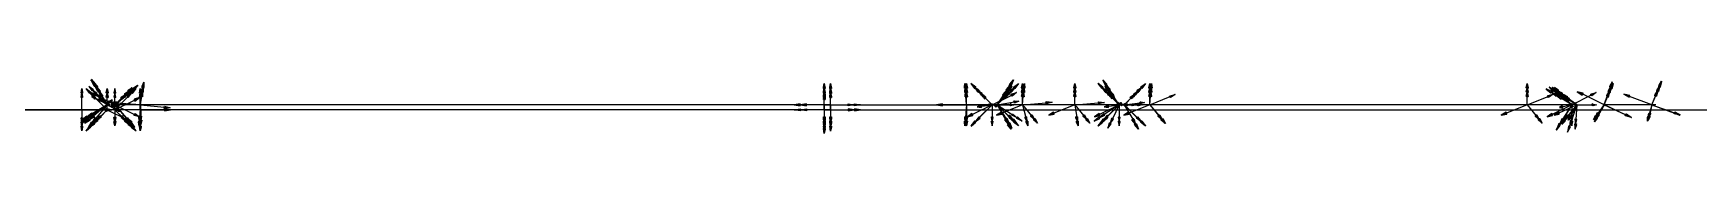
# Model space of a CAD drawing. Header units: millimetres. Extents: x -14319 to -773, y -1376 to 253.
# Drawn here: x -5357 to -4047, y -1240 to -1190 of the extents above; entities that cross this region are included whole.
import ezdxf

# ---------------------------------------------------------------- set-up
doc = ezdxf.new("R2010")
doc.units = ezdxf.units.MM
for name, color, linetype in [('AutoDetect_160_9', 1, 'Continuous'), ('AutoDetect_161_10', 1, 'Continuous'), ('AutoDetect_161_11', 1, 'Continuous'), ('AutoDetect_161_8', 1, 'Continuous'), ('AutoDetect_188_5', 1, 'Continuous'), ('AutoDetect_189_4', 1, 'Continuous'), ('AutoDetect_189_6', 1, 'Continuous'), ('AutoDetect_189_7', 1, 'Continuous'), ('AutoDetect_218_4', 1, 'Continuous'), ('AutoDetect_230_2', 1, 'Continuous'), ('AutoDetect_234_0', 1, 'Continuous'), ('AutoDetect_236_1', 1, 'Continuous'), ('AutoDetect_237_0', 1, 'Continuous'), ('AutoDetect_238_1', 1, 'Continuous'), ('AutoDetect_249_2', 1, 'Continuous'), ('AutoDetect_250_3', 1, 'Continuous'), ('AutoDetect_254_2', 1, 'Continuous'), ('AutoDetect_256_1', 1, 'Continuous'), ('AutoDetect_257_0', 1, 'Continuous'), ('AutoDetect_258_3', 1, 'Continuous'), ('AutoDetect_258_4', 1, 'Continuous'), ('AutoDetect_259_0', 1, 'Continuous'), ('AutoDetect_260_3', 1, 'Continuous'), ('AutoDetect_263_0', 1, 'Continuous'), ('AutoDetect_264_1', 1, 'Continuous'), ('AutoDetect_264_2', 1, 'Continuous'), ('AutoDetect_267_3', 1, 'Continuous'), ('AutoDetect_269_4', 1, 'Continuous')]:
    doc.layers.add(name, color=color, linetype=linetype)

# ---------------------------------------------------------------- blocks, each defined once
blk = doc.blocks.new('Kontrollpunkt')
at = {"color": 0}
for q in [(0, 6), (8, 0), (0, 0, 4)]:
    blk.add_line((0, 0), q, dxfattribs=at)
for points in [[(0.25, 8, -0.25), (-0.25, 8, -0.25), (-0.25, 8, 0.25), (0, 10, 0), (-0.25, 8, -0.25), (0.25, 8, 0.25), (0, 10, 0), (0.25, 8, -0.25), (0.25, 8, 0.25), (-0.25, 8, 0.25)], [(0.25, 6, -0.25), (-0.25, 6, -0.25), (-0.25, 6, 0.25), (0, 8, 0), (-0.25, 6, -0.25), (0.25, 6, 0.25), (0, 8, 0), (0.25, 6, -0.25), (0.25, 6, 0.25), (-0.25, 6, 0.25)], [(0.25, 0.25, 4), (-0.25, 0.25, 4), (-0.25, -0.25, 4), (0, 0, 6), (-0.25, 0.25, 4), (0.25, -0.25, 4), (0, 0, 6), (0.25, 0.25, 4), (0.25, -0.25, 4), (-0.25, -0.25, 4)], [(0.25, 0.25, 6), (-0.25, 0.25, 6), (-0.25, -0.25, 6), (0, 0, 8), (-0.25, 0.25, 6), (0.25, -0.25, 6), (0, 0, 8), (0.25, 0.25, 6), (0.25, -0.25, 6), (-0.25, -0.25, 6)], [(0.25, 0.25, 8), (-0.25, 0.25, 8), (-0.25, -0.25, 8), (0, 0, 10), (-0.25, 0.25, 8), (0.25, -0.25, 8), (0, 0, 10), (0.25, 0.25, 8), (0.25, -0.25, 8), (-0.25, -0.25, 8)], [(8, 0.25, -0.25), (8, 0.25, 0.25), (8, -0.25, 0.25), (10, 0, 0), (8, 0.25, 0.25), (8, -0.25, -0.25), (10, 0, 0), (8, 0.25, -0.25), (8, -0.25, -0.25), (8, -0.25, 0.25)]]:
    blk.add_polyline3d(points, dxfattribs=at)

msp = doc.modelspace()

# ---------------------------------------------------------------- linework, layer by layer
at = {"layer": 'AutoDetect_160_9', "color": 1}
msp.add_line((-4733.3, -1216.1, 2182.1), (-3989.3, -1216.1, 2182.1), dxfattribs=at)
at = {"layer": 'AutoDetect_161_10', "color": 1}
msp.add_line((-4503.3, -1212.1, 2182.1), (-4599.3, -1212.1, 2182.1), dxfattribs=at)
at = {"layer": 'AutoDetect_161_11', "color": 1}
msp.add_line((-4733.3, -1212.1, 2182.1), (-4603.3, -1212.1, 2182.1), dxfattribs=at)
at = {"layer": 'AutoDetect_161_8', "color": 1}
msp.add_line((-4147.3, -1212.1, 2182.1), (-4499.3, -1212.1, 2182.1), dxfattribs=at)
at = {"layer": 'AutoDetect_188_5', "color": 1}
msp.add_line((-4733.3, -1216.1, 2470.1), (-2964.3, -1216.1, 2470.1), dxfattribs=at)
at = {"layer": 'AutoDetect_189_4', "color": 1}
msp.add_line((-4147.3, -1212.1, 2470.1), (-4499.3, -1212.1, 2470.1), dxfattribs=at)
at = {"layer": 'AutoDetect_189_6', "color": 1}
msp.add_line((-4503.3, -1212.1, 2470.1), (-4599.3, -1212.1, 2470.1), dxfattribs=at)
at = {"layer": 'AutoDetect_189_7', "color": 1}
msp.add_line((-4733.3, -1212.1, 2470.1), (-4603.3, -1212.1, 2470.1), dxfattribs=at)
at = {"layer": 'AutoDetect_218_4', "color": 1}
msp.add_line((-4143.3, -1212.1, 2400), (-4143.3, -1212.1, 2300.2), dxfattribs=at)
at = {"layer": 'AutoDetect_230_2', "color": 1}
msp.add_line((-4081.3, -1212.1, 2426.1), (-4121.8, -1212.1, 2426.1), dxfattribs=at)
at = {"layer": 'AutoDetect_234_0', "color": 1}
msp.add_line((-4081.3, -1212.1, 2274.1), (-4121.8, -1212.1, 2274.1), dxfattribs=at)
at = {"layer": 'AutoDetect_236_1', "color": 1}
msp.add_line((-4081.3, -1212.1, 2270.1), (-4121.8, -1212.1, 2270.1), dxfattribs=at)
at = {"layer": 'AutoDetect_237_0', "color": 1}
msp.add_line((-4499.3, -1212.1, 2451.1), (-4499.3, -1212.1, 2191.6), dxfattribs=at)
at = {"layer": 'AutoDetect_238_1', "color": 1}
msp.add_line((-4503.3, -1212.1, 2451.1), (-4503.3, -1212.1, 2191.6), dxfattribs=at)
at = {"layer": 'AutoDetect_249_2', "color": 1}
msp.add_line((-4599.3, -1212.1, 2451.1), (-4599.3, -1212.1, 2191.6), dxfattribs=at)
at = {"layer": 'AutoDetect_250_3', "color": 1}
msp.add_line((-4603.3, -1212.1, 2451.1), (-4603.3, -1212.1, 2191.6), dxfattribs=at)
at = {"layer": 'AutoDetect_254_2', "color": 1}
msp.add_line((-4147.3, -1212.1, 2300.1), (-4147.3, -1212.1, 2190.1), dxfattribs=at)
at = {"layer": 'AutoDetect_256_1', "color": 1}
msp.add_line((-4147.3, -1212.1, 2400.1), (-4147.3, -1212.1, 2454.1), dxfattribs=at)
at = {"layer": 'AutoDetect_257_0', "color": 1}
msp.add_line((-4732.3, -1212.1, 2182.1), (-5293.3, -1212.1, 2182.1), dxfattribs=at)
at = {"layer": 'AutoDetect_258_3', "color": 1}
msp.add_line((-4732.3, -1216.1, 2182.1), (-5293.3, -1216.1, 2182.1), dxfattribs=at)
at = {"layer": 'AutoDetect_258_4', "color": 1}
msp.add_line((-6390.3, -1216.1, 2182.1), (-5299.3, -1216.1, 2182.1), dxfattribs=at)
at = {"layer": 'AutoDetect_259_0', "color": 1}
msp.add_line((-4732.3, -1212.1, 2470.1), (-5293.3, -1212.1, 2470.1), dxfattribs=at)
at = {"layer": 'AutoDetect_260_3', "color": 1}
msp.add_line((-4732.3, -1216.1, 2470.1), (-6154.3, -1216.1, 2470.1), dxfattribs=at)
at = {"layer": 'AutoDetect_263_0', "color": 1}
msp.add_line((-5293.3, -1212.1, 2451.6), (-5293.3, -1212.1, 2200.6), dxfattribs=at)
at = {"layer": 'AutoDetect_264_1', "color": 1}
msp.add_line((-5299.3, -1212.1, 2451.6), (-5299.3, -1212.1, 2272.1), dxfattribs=at)
at = {"layer": 'AutoDetect_264_2', "color": 1}
msp.add_line((-5299.3, -1212.1, 2200.6), (-5299.3, -1212.1, 2272.1), dxfattribs=at)
at = {"layer": 'AutoDetect_267_3', "color": 1}
msp.add_line((-5293.3, -1216.1, 2451.6), (-5293.3, -1216.1, 2200.6), dxfattribs=at)
at = {"layer": 'AutoDetect_269_4', "color": 1}
msp.add_line((-5299.3, -1216.1, 2451.6), (-5299.3, -1216.1, 2200.6), dxfattribs=at)

# ---------------------------------------------------------------- block references
at = {"layer": 'AutoDetect_160_9', "color": 3, "extrusion": (5.96681e-14, -0.707107, 0.707107), "xscale": 2.362426629514812, "yscale": 2.362426629514812, "zscale": 2.362426629514812}
msp.add_blockref('Kontrollpunkt', (-4730.3, 683.1, 2402.8), dxfattribs=at)
at = {"layer": 'AutoDetect_161_10', "color": 3, "extrusion": (0.575779, 0.578134, 0.578134), "xscale": 2.362426629514812, "yscale": 2.362426629514812, "zscale": 2.362426629514812, "rotation": 65.08659499092775}
msp.add_blockref('Kontrollpunkt', (2403.5, 4153.3, -2087.4), dxfattribs=at)
at = {"layer": 'AutoDetect_161_10', "color": 3, "extrusion": (-3.32512e-14, 0.707107, 0.707107), "xscale": 2.362426629514812, "yscale": 2.362426629514812, "zscale": 2.362426629514812, "rotation": 29.93241735878189}
for p in [(4579.3, 2400, 685.9), (4538.3, 2400, 685.9)]:
    msp.add_blockref('Kontrollpunkt', p, dxfattribs=at)
at = {"layer": 'AutoDetect_161_10', "color": 3, "extrusion": (-0.575779, 0.578134, 0.578134), "xscale": 2.362426629514812, "yscale": 2.362426629514812, "zscale": 2.362426629514812, "rotation": 330.0675826412108}
msp.add_blockref('Kontrollpunkt', (4046.1, 439.7, 3153.7), dxfattribs=at)
at = {"layer": 'AutoDetect_161_11', "color": 3, "extrusion": (-3.32617e-14, 0.707107, 0.707107), "xscale": 2.362426629514812, "yscale": 2.362426629514812, "zscale": 2.362426629514812}
for p in [(4730.3, 2400, 685.9), (4623.3, 2400, 685.9)]:
    msp.add_blockref('Kontrollpunkt', p, dxfattribs=at)
at = {"layer": 'AutoDetect_161_11', "color": 3, "extrusion": (-0.575779, 0.578134, 0.578134), "xscale": 2.362426629514812, "yscale": 2.362426629514812, "zscale": 2.362426629514812, "rotation": 330.0675826412103}
msp.add_blockref('Kontrollpunkt', (4117, 399, 3211.3), dxfattribs=at)
at = {"layer": 'AutoDetect_161_8', "color": 3, "extrusion": (0.575779, 0.578134, 0.578134), "xscale": 2.362426629514812, "yscale": 2.362426629514812, "zscale": 2.362426629514812, "rotation": 65.08659499092869}
msp.add_blockref('Kontrollpunkt', (2332.7, 4112.5, -2029.8), dxfattribs=at)
at = {"layer": 'AutoDetect_161_8', "color": 3, "extrusion": (-3.33067e-14, 0.707107, 0.707107), "xscale": 2.362426629514812, "yscale": 2.362426629514812, "zscale": 2.362426629514812, "rotation": 29.93241735878188}
for p in [(4479.3, 2400, 685.9), (4182.3, 2400, 685.9)]:
    msp.add_blockref('Kontrollpunkt', p, dxfattribs=at)
at = {"layer": 'AutoDetect_161_8', "color": 3, "extrusion": (-0.575779, 0.578134, 0.578134), "xscale": 2.362426629514812, "yscale": 2.362426629514812, "zscale": 2.362426629514812, "rotation": 330.0675826412108}
msp.add_blockref('Kontrollpunkt', (3793.9, 585, 2948.7), dxfattribs=at)
at = {"layer": 'AutoDetect_188_5', "color": 3, "extrusion": (-3.71491e-15, -0.707107, -0.707107), "xscale": 2.362426629514812, "yscale": 2.362426629514812, "zscale": 2.362426629514812, "rotation": 180}
msp.add_blockref('Kontrollpunkt', (-4730.3, 2606.5, -886.7), dxfattribs=at)
at = {"layer": 'AutoDetect_189_4', "color": 3, "extrusion": (0.575779, 0.578134, -0.578134), "xscale": 2.362426629514812, "yscale": 2.362426629514812, "zscale": 2.362426629514812, "rotation": 114.9134050090739}
msp.add_blockref('Kontrollpunkt', (2332.7, -316.6, -4719.4), dxfattribs=at)
at = {"layer": 'AutoDetect_189_4', "color": 3, "extrusion": (0.060242, 0.705823, -0.705823), "xscale": 2.362426629514812, "yscale": 2.362426629514812, "zscale": 2.362426629514812, "rotation": 144.5889329856921}
msp.add_blockref('Kontrollpunkt', (4360, 628.5, -2868.8), dxfattribs=at)
at = {"layer": 'AutoDetect_189_4', "color": 3, "extrusion": (-9.7311e-14, 0.707107, -0.707107), "xscale": 2.362426629514812, "yscale": 2.362426629514812, "zscale": 2.362426629514812, "rotation": 150.0675826412258}
msp.add_blockref('Kontrollpunkt', (4182.3, 889.5, -2603.7), dxfattribs=at)
at = {"layer": 'AutoDetect_189_4', "color": 3, "extrusion": (-0.575779, 0.578134, -0.578134), "xscale": 2.362426629514812, "yscale": 2.362426629514812, "zscale": 2.362426629514812, "rotation": 209.9324173587954}
msp.add_blockref('Kontrollpunkt', (3793.9, 3210.9, 259.2), dxfattribs=at)
at = {"layer": 'AutoDetect_189_6', "color": 3, "extrusion": (0.487569, 0.617364, -0.617364), "xscale": 2.362426629514812, "yscale": 2.362426629514812, "zscale": 2.362426629514812, "rotation": 119.6294277977408}
msp.add_blockref('Kontrollpunkt', (2858.2, -403.9, -4515.7), dxfattribs=at)
at = {"layer": 'AutoDetect_189_6', "color": 3, "extrusion": (0.060493, 0.705812, -0.705812), "xscale": 2.362426629514812, "yscale": 2.362426629514812, "zscale": 2.362426629514812, "rotation": 166.1089669397235}
msp.add_blockref('Kontrollpunkt', (4459.1, 621.4, -2875.9), dxfattribs=at)
at = {"layer": 'AutoDetect_189_6', "color": 3, "extrusion": (-9.72902e-14, 0.707107, -0.707107), "xscale": 2.362426629514812, "yscale": 2.362426629514812, "zscale": 2.362426629514812, "rotation": 173.6403294180058}
msp.add_blockref('Kontrollpunkt', (4538.3, 889.5, -2603.7), dxfattribs=at)
at = {"layer": 'AutoDetect_189_6', "color": 3, "extrusion": (-0.480159, 0.620261, -0.620261), "xscale": 2.362426629514812, "yscale": 2.362426629514812, "zscale": 2.362426629514812, "rotation": 231.2968394168206}
msp.add_blockref('Kontrollpunkt', (4302.9, 3052.9, -121.6), dxfattribs=at)
at = {"layer": 'AutoDetect_189_7', "color": 3, "extrusion": (-9.72924e-14, 0.707107, -0.707107), "xscale": 2.362426629514812, "yscale": 2.362426629514812, "zscale": 2.362426629514812, "rotation": 180}
msp.add_blockref('Kontrollpunkt', (4730.3, 889.5, -2603.7), dxfattribs=at)
at = {"layer": 'AutoDetect_189_7', "color": 3, "extrusion": (-0.06057, 0.705808, -0.705808), "xscale": 2.362426629514812, "yscale": 2.362426629514812, "zscale": 2.362426629514812, "rotation": 186.932381609279}
msp.add_blockref('Kontrollpunkt', (4710, 1176.5, -2318.8), dxfattribs=at)
at = {"layer": 'AutoDetect_189_7', "color": 3, "extrusion": (-0.575779, 0.578134, -0.578134), "xscale": 2.362426629514812, "yscale": 2.362426629514812, "zscale": 2.362426629514812, "rotation": 209.9324173587957}
msp.add_blockref('Kontrollpunkt', (4117, 3396.9, 521.7), dxfattribs=at)
at = {"layer": 'AutoDetect_218_4', "color": 3, "extrusion": (-0.819628, 0.568069, -0.074216), "xscale": 2.362426629514812, "yscale": 2.362426629514812, "zscale": 2.362426629514812, "rotation": 304.5796263359305}
msp.add_blockref('Kontrollpunkt', (3356.4, 2515.3, 2535.2), dxfattribs=at)
at = {"layer": 'AutoDetect_218_4', "color": 3, "extrusion": (-0.809288, 0.581169, -0.085417), "xscale": 2.362426629514812, "yscale": 2.362426629514812, "zscale": 2.362426629514812, "rotation": 305.7238732037187}
msp.add_blockref('Kontrollpunkt', (3401.3, 2583.4, 2446.7), dxfattribs=at)
at = {"layer": 'AutoDetect_218_4', "color": 3, "extrusion": (-0.657075, 0.466202, 0.592375), "xscale": 2.362426629514812, "yscale": 2.362426629514812, "zscale": 2.362426629514812, "rotation": 316.0849182445498}
msp.add_blockref('Kontrollpunkt', (3386.1, 266.9, 3519.9), dxfattribs=at)
at = {"layer": 'AutoDetect_218_4', "color": 3, "extrusion": (-0.690914, 0.414402, -0.592375), "xscale": 2.362426629514812, "yscale": 2.362426629514812, "zscale": 2.362426629514812, "rotation": 250.4398911307499}
msp.add_blockref('Kontrollpunkt', (3170.6, 3669, 938.7), dxfattribs=at)
at = {"layer": 'AutoDetect_230_2', "color": 3, "extrusion": (0.29051, 0.719552, -0.630753), "xscale": 2.362426629514812, "yscale": 2.362426629514812, "zscale": 2.362426629514812, "rotation": 184.9296885724863}
msp.add_blockref('Kontrollpunkt', (3368.3, 200.4, -3599.8), dxfattribs=at)
at = {"layer": 'AutoDetect_230_2', "color": 3, "extrusion": (0.325568, 0.792544, -0.515636), "xscale": 2.362426629514812, "yscale": 2.362426629514812, "zscale": 2.362426629514812, "rotation": 175.0317216619285}
msp.add_blockref('Kontrollpunkt', (3317.4, 700.3, -3541.3), dxfattribs=at)
at = {"layer": 'AutoDetect_234_0', "color": 3, "extrusion": (0.290683, 0.698426, 0.653992), "xscale": 2.362426629514812, "yscale": 2.362426629514812, "zscale": 2.362426629514812, "rotation": 355.144018666123}
msp.add_blockref('Kontrollpunkt', (3339.6, 3487.9, -557.4), dxfattribs=at)
at = {"layer": 'AutoDetect_234_0', "color": 3, "extrusion": (0.325568, 0.775072, 0.541542), "xscale": 2.362426629514812, "yscale": 2.362426629514812, "zscale": 2.362426629514812, "rotation": 4.37673496757569}
msp.add_blockref('Kontrollpunkt', (3296.2, 3373.5, -1037.6), dxfattribs=at)
at = {"layer": 'AutoDetect_236_1', "color": 3, "extrusion": (0.265182, 0.757089, -0.597072), "xscale": 2.362426629514812, "yscale": 2.362426629514812, "zscale": 2.362426629514812, "rotation": 189.6733270066878}
msp.add_blockref('Kontrollpunkt', (3489.4, 324.5, -3366), dxfattribs=at)
at = {"layer": 'AutoDetect_236_1', "color": 3, "extrusion": (0.322533, 0.761529, -0.56218), "xscale": 2.362426629514812, "yscale": 2.362426629514812, "zscale": 2.362426629514812, "rotation": 175.3610398063203}
msp.add_blockref('Kontrollpunkt', (3288.2, 354.5, -3516.5), dxfattribs=at)
at = {"layer": 'AutoDetect_237_0', "color": 3, "extrusion": (0.70468, 0.70468, 0.082785), "xscale": 2.362426629514812, "yscale": 2.362426629514812, "zscale": 2.362426629514812, "rotation": 85.22077284501148}
msp.add_blockref('Kontrollpunkt', (2324.4, 2518.4, -3843.2), dxfattribs=at)
at = {"layer": 'AutoDetect_237_0', "color": 3, "extrusion": (0.707107, 0.707107, -2.51491e-14), "xscale": 2.362426629514812, "yscale": 2.362426629514812, "zscale": 2.362426629514812, "rotation": 89.97787539722597}
for p in [(2324.4, 2416.1, -4038.5), (2324.4, 2211.6, -4038.5)]:
    msp.add_blockref('Kontrollpunkt', p, dxfattribs=at)
at = {"layer": 'AutoDetect_237_0', "color": 3, "extrusion": (0.705229, 0.705229, -0.07282), "xscale": 2.362426629514812, "yscale": 2.362426629514812, "zscale": 2.362426629514812, "rotation": 94.16492502338087}
msp.add_blockref('Kontrollpunkt', (2324.4, 2150.5, -4206.3), dxfattribs=at)
at = {"layer": 'AutoDetect_238_1', "color": 3, "extrusion": (-0.547681, 0.836687, -2.40641e-14), "xscale": 2.362426629514812, "yscale": 2.362426629514812, "zscale": 2.362426629514812, "rotation": 264.6417771962182}
msp.add_blockref('Kontrollpunkt', (4431.7, 2416.1, 1452.2), dxfattribs=at)
at = {"layer": 'AutoDetect_238_1', "color": 3, "extrusion": (-0.70468, 0.70468, 0.082785), "xscale": 2.362426629514812, "yscale": 2.362426629514812, "zscale": 2.362426629514812, "rotation": 269.6536654868562}
msp.add_blockref('Kontrollpunkt', (4041.4, 1991.4, 2500.7), dxfattribs=at)
at = {"layer": 'AutoDetect_238_1', "color": 3, "extrusion": (-0.707107, 0.707107, -1.81175e-14), "xscale": 2.362426629514812, "yscale": 2.362426629514812, "zscale": 2.362426629514812, "rotation": 265.6688542206422}
msp.add_blockref('Kontrollpunkt', (4041.4, 2211.6, 2327.2), dxfattribs=at)
at = {"layer": 'AutoDetect_238_1', "color": 3, "extrusion": (-0.524127, 0.777267, -0.348061), "xscale": 2.362426629514812, "yscale": 2.362426629514812, "zscale": 2.362426629514812, "rotation": 242.6987928660737}
msp.add_blockref('Kontrollpunkt', (4411.4, 2824.3, 565.1), dxfattribs=at)
at = {"layer": 'AutoDetect_249_2', "color": 3, "extrusion": (0.70468, 0.70468, 0.082785), "xscale": 2.362426629514812, "yscale": 2.362426629514812, "zscale": 2.362426629514812, "rotation": 90.34600803846446}
msp.add_blockref('Kontrollpunkt', (2395.1, 2524.2, -3913.7), dxfattribs=at)
at = {"layer": 'AutoDetect_249_2', "color": 3, "extrusion": (0.524134, 0.777263, -0.348061), "xscale": 2.362426629514812, "yscale": 2.362426629514812, "zscale": 2.362426629514812, "rotation": 117.3008004838999}
msp.add_blockref('Kontrollpunkt', (3135.6, 1053, -4205.8), dxfattribs=at)
at = {"layer": 'AutoDetect_249_2', "color": 3, "extrusion": (0.547681, 0.836687, -1.67227e-14), "xscale": 2.362426629514812, "yscale": 2.362426629514812, "zscale": 2.362426629514812, "rotation": 95.35788117755189}
msp.add_blockref('Kontrollpunkt', (3184.3, 2416.1, -3533.1), dxfattribs=at)
at = {"layer": 'AutoDetect_249_2', "color": 3, "extrusion": (0.707107, 0.707107, -1.32047e-14), "xscale": 2.362426629514812, "yscale": 2.362426629514812, "zscale": 2.362426629514812, "rotation": 94.33086107394082}
msp.add_blockref('Kontrollpunkt', (2395.1, 2211.6, -4109.2), dxfattribs=at)
at = {"layer": 'AutoDetect_250_3', "color": 3, "extrusion": (-0.70468, 0.70468, 0.082785), "xscale": 2.362426629514812, "yscale": 2.362426629514812, "zscale": 2.362426629514812, "rotation": 274.7792271509775}
msp.add_blockref('Kontrollpunkt', (4112.1, 1985.5, 2571.2), dxfattribs=at)
at = {"layer": 'AutoDetect_250_3', "color": 3, "extrusion": (-0.707107, 0.707107, -3.00503e-14), "xscale": 2.362426629514812, "yscale": 2.362426629514812, "zscale": 2.362426629514812, "rotation": 270.0221246003637}
for p in [(4112.1, 2416.1, 2398), (4112.1, 2211.6, 2398)]:
    msp.add_blockref('Kontrollpunkt', p, dxfattribs=at)
at = {"layer": 'AutoDetect_250_3', "color": 3, "extrusion": (-0.705229, 0.705229, -0.07282), "xscale": 2.362426629514812, "yscale": 2.362426629514812, "zscale": 2.362426629514812, "rotation": 265.8350751273888}
msp.add_blockref('Kontrollpunkt', (4112.1, 2619.2, 2213.1), dxfattribs=at)
at = {"layer": 'AutoDetect_254_2', "color": 3, "extrusion": (-0.760892, 0.586205, 0.278223), "xscale": 2.362426629514812, "yscale": 2.362426629514812, "zscale": 2.362426629514812, "rotation": 288.9633801506906}
msp.add_blockref('Kontrollpunkt', (3491.2, 1395.3, 3054.4), dxfattribs=at)
at = {"layer": 'AutoDetect_254_2', "color": 3, "extrusion": (-0.85165, 0.52411, -2.99305e-14), "xscale": 2.362426629514812, "yscale": 2.362426629514812, "zscale": 2.362426629514812, "rotation": 269.9999999999985}
msp.add_blockref('Kontrollpunkt', (3205.9, 2297.1, 2896.8), dxfattribs=at)
at = {"layer": 'AutoDetect_254_2', "color": 3, "extrusion": (-0.851679, 0.524064, -2.99295e-14), "xscale": 2.362426629514812, "yscale": 2.362426629514812, "zscale": 2.362426629514812, "rotation": 269.9999999999983}
msp.add_blockref('Kontrollpunkt', (3205.7, 2210.1, 2897), dxfattribs=at)
at = {"layer": 'AutoDetect_256_1', "color": 3, "extrusion": (-0.851492, 0.524367, -2.98862e-14), "xscale": 2.362426629514812, "yscale": 2.362426629514812, "zscale": 2.362426629514812, "rotation": 269.9999999999985}
msp.add_blockref('Kontrollpunkt', (3206.8, 2403.1, 2895.8), dxfattribs=at)
at = {"layer": 'AutoDetect_256_1', "color": 3, "extrusion": (-0.851501, 0.524354, -2.98859e-14), "xscale": 2.362426629514812, "yscale": 2.362426629514812, "zscale": 2.362426629514812, "rotation": 269.9999999999984}
msp.add_blockref('Kontrollpunkt', (3206.7, 2434.1, 2895.9), dxfattribs=at)
at = {"layer": 'AutoDetect_256_1', "color": 3, "extrusion": (-0.847175, 0.521237, -0.102986), "xscale": 2.362426629514812, "yscale": 2.362426629514812, "zscale": 2.362426629514812, "rotation": 264.1247616523688}
msp.add_blockref('Kontrollpunkt', (3205.6, 2739.4, 2629), dxfattribs=at)
at = {"layer": 'AutoDetect_257_0', "color": 3, "extrusion": (0.575779, 0.578134, 0.578134), "xscale": 2.362426629514812, "yscale": 2.362426629514812, "zscale": 2.362426629514812, "rotation": 29.93241735873791}
msp.add_blockref('Kontrollpunkt', (2895.2, 4436.4, -2487), dxfattribs=at)
at = {"layer": 'AutoDetect_257_0', "color": 3, "extrusion": (0.11362, 0.747346, 0.654649), "xscale": 2.362426629514812, "yscale": 2.362426629514812, "zscale": 2.362426629514812, "rotation": 6.934794535305083}
msp.add_blockref('Kontrollpunkt', (5031.2, 2952.8, -76.5), dxfattribs=at)
at = {"layer": 'AutoDetect_257_0', "color": 3, "extrusion": (-3.31743e-13, 0.707107, 0.707107), "xscale": 2.362426629514812, "yscale": 2.362426629514812, "zscale": 2.362426629514812}
msp.add_blockref('Kontrollpunkt', (4735.3, 2400, 685.9), dxfattribs=at)
at = {"layer": 'AutoDetect_258_3', "color": 3, "extrusion": (0.575779, -0.578134, 0.578134), "xscale": 2.362426629514812, "yscale": 2.362426629514812, "zscale": 2.362426629514812, "rotation": 330.0675826411635}
msp.add_blockref('Kontrollpunkt', (-4608.7, 3441.8, -1083.2), dxfattribs=at)
at = {"layer": 'AutoDetect_258_3', "color": 3, "extrusion": (4.03698e-13, -0.707107, 0.707107), "xscale": 2.362426629514812, "yscale": 2.362426629514812, "zscale": 2.362426629514812}
for p in [(-5273.3, 683.1, 2402.8), (-4735.3, 683.1, 2402.8)]:
    msp.add_blockref('Kontrollpunkt', p, dxfattribs=at)
at = {"layer": 'AutoDetect_258_4', "color": 3, "extrusion": (4.03698e-13, -0.707107, 0.707107), "xscale": 2.362426629514812, "yscale": 2.362426629514812, "zscale": 2.362426629514812}
msp.add_blockref('Kontrollpunkt', (-5319.3, 683.1, 2402.8), dxfattribs=at)
at = {"layer": 'AutoDetect_258_4', "color": 3, "extrusion": (-0.575779, -0.578134, 0.578134), "xscale": 2.362426629514812, "yscale": 2.362426629514812, "zscale": 2.362426629514812, "rotation": 29.93241735873753}
msp.add_blockref('Kontrollpunkt', (-2896.7, -879.6, 5015.8), dxfattribs=at)
at = {"layer": 'AutoDetect_259_0', "color": 3, "extrusion": (0.575779, 0.578134, -0.578134), "xscale": 2.362426629514812, "yscale": 2.362426629514812, "zscale": 2.362426629514812, "rotation": 150.0675826412603}
msp.add_blockref('Kontrollpunkt', (2895.2, -640.6, -5176.5), dxfattribs=at)
at = {"layer": 'AutoDetect_259_0', "color": 3, "extrusion": (0.106951, 0.703051, -0.703051), "xscale": 2.362426629514812, "yscale": 2.362426629514812, "zscale": 2.362426629514812, "rotation": 176.2261205772112}
msp.add_blockref('Kontrollpunkt', (5031, 356.5, -3152.7), dxfattribs=at)
at = {"layer": 'AutoDetect_259_0', "color": 3, "extrusion": (-3.97309e-13, 0.707107, -0.707107), "xscale": 2.362426629514812, "yscale": 2.362426629514812, "zscale": 2.362426629514812, "rotation": 180}
msp.add_blockref('Kontrollpunkt', (4735.3, 889.5, -2603.7), dxfattribs=at)
at = {"layer": 'AutoDetect_260_3', "color": 3, "extrusion": (3.77868e-13, -0.79071, -0.612191), "xscale": 2.362426629514812, "yscale": 2.362426629514812, "zscale": 2.362426629514812, "rotation": 180}
msp.add_blockref('Kontrollpunkt', (-4735.3, 2697.6, -550.6), dxfattribs=at)
at = {"layer": 'AutoDetect_263_0', "color": 3, "extrusion": (0.748403, 0.658529, 0.078952), "xscale": 2.362426629514812, "yscale": 2.362426629514812, "zscale": 2.362426629514812, "rotation": 84.53072245959319}
msp.add_blockref('Kontrollpunkt', (2586.7, 2570.7, -4585.9), dxfattribs=at)
at = {"layer": 'AutoDetect_263_0', "color": 3, "extrusion": (0.757468, 0.652872, -2.47682e-14), "xscale": 2.362426629514812, "yscale": 2.362426629514812, "zscale": 2.362426629514812, "rotation": 89.19344824037266}
msp.add_blockref('Kontrollpunkt', (2537.7, 2416.6, -4800.8), dxfattribs=at)
at = {"layer": 'AutoDetect_263_0', "color": 3, "extrusion": (0.761564, 0.648089, -2.42044e-14), "xscale": 2.362426629514812, "yscale": 2.362426629514812, "zscale": 2.362426629514812, "rotation": 89.19344824037265}
msp.add_blockref('Kontrollpunkt', (2507.5, 2220.6, -4816.7), dxfattribs=at)
at = {"layer": 'AutoDetect_263_0', "color": 3, "extrusion": (0.761941, 0.642746, -0.079526), "xscale": 2.362426629514812, "yscale": 2.362426629514812, "zscale": 2.362426629514812, "rotation": 93.83793930882615}
msp.add_blockref('Kontrollpunkt', (2486.6, 2059.9, -5007.2), dxfattribs=at)
at = {"layer": 'AutoDetect_264_1', "color": 3, "extrusion": (-0.524561, 0.849791, 0.051872), "xscale": 2.362426629514812, "yscale": 2.362426629514812, "zscale": 2.362426629514812, "rotation": 257.3546423056569}
msp.add_blockref('Kontrollpunkt', (5146, 2198.1, 1868.7), dxfattribs=at)
at = {"layer": 'AutoDetect_264_1', "color": 3, "extrusion": (-0.435362, 0.74007, 0.512597), "xscale": 2.362426629514812, "yscale": 2.362426629514812, "zscale": 2.362426629514812, "rotation": 287.6234195411463}
msp.add_blockref('Kontrollpunkt', (5182.1, 1109, 2574.8), dxfattribs=at)
at = {"layer": 'AutoDetect_264_1', "color": 3, "extrusion": (-0.515682, 0.792514, 0.325568), "xscale": 2.362426629514812, "yscale": 2.362426629514812, "zscale": 2.362426629514812, "rotation": 278.2666316895672}
msp.add_blockref('Kontrollpunkt', (5102.8, 1674.7, 2558.9), dxfattribs=at)
at = {"layer": 'AutoDetect_264_1', "color": 3, "extrusion": (-0.546443, 0.834877, 0.066184), "xscale": 2.362426629514812, "yscale": 2.362426629514812, "zscale": 2.362426629514812, "rotation": 262.8952345373827}
msp.add_blockref('Kontrollpunkt', (5097.7, 2321.2, 2046.1), dxfattribs=at)
at = {"layer": 'AutoDetect_264_2', "color": 3, "extrusion": (-0.520398, 0.853223, -0.034577), "xscale": 2.362426629514812, "yscale": 2.362426629514812, "zscale": 2.362426629514812, "rotation": 266.7553183157921}
msp.add_blockref('Kontrollpunkt', (5155.3, 2258.9, 1647.5), dxfattribs=at)
at = {"layer": 'AutoDetect_264_2', "color": 3, "extrusion": (-0.524499, 0.834861, -0.167058), "xscale": 2.362426629514812, "yscale": 2.362426629514812, "zscale": 2.362426629514812, "rotation": 261.8854459697842}
msp.add_blockref('Kontrollpunkt', (5132, 2511.8, 1392.7), dxfattribs=at)
at = {"layer": 'AutoDetect_264_2', "color": 3, "extrusion": (-0.610618, 0.610618, -0.504273), "xscale": 2.362426629514812, "yscale": 2.362426629514812, "zscale": 2.362426629514812, "rotation": 260.5592898402905}
msp.add_blockref('Kontrollpunkt', (4604.2, 3419.4, 1350), dxfattribs=at)
at = {"layer": 'AutoDetect_267_3', "color": 3, "extrusion": (0.706548, -0.706548, -0.039741), "xscale": 2.362426629514812, "yscale": 2.362426629514812, "zscale": 2.362426629514812, "rotation": 270.0000000000034}
msp.add_blockref('Kontrollpunkt', (-4602.8, 2335, -2978.2), dxfattribs=at)
at = {"layer": 'AutoDetect_267_3', "color": 3, "extrusion": (0.706548, -0.706548, 0.039741), "xscale": 2.362426629514812, "yscale": 2.362426629514812, "zscale": 2.362426629514812, "rotation": 272.2776089569378}
msp.add_blockref('Kontrollpunkt', (-4602.8, 2313.4, -2793.3), dxfattribs=at)
at = {"layer": 'AutoDetect_269_4', "color": 3, "extrusion": (-0.706548, -0.706548, -0.039741), "xscale": 2.362426629514812, "yscale": 2.362426629514812, "zscale": 2.362426629514812, "rotation": 89.99999999999669}
msp.add_blockref('Kontrollpunkt', (-2887.3, 2632.7, 4506), dxfattribs=at)
at = {"layer": 'AutoDetect_269_4', "color": 3, "extrusion": (-0.706548, -0.706548, 0.039741), "xscale": 2.362426629514812, "yscale": 2.362426629514812, "zscale": 2.362426629514812, "rotation": 87.72239104306648}
msp.add_blockref('Kontrollpunkt', (-2887.3, 2015.7, 4690.9), dxfattribs=at)

doc.saveas('drawing.dxf')
